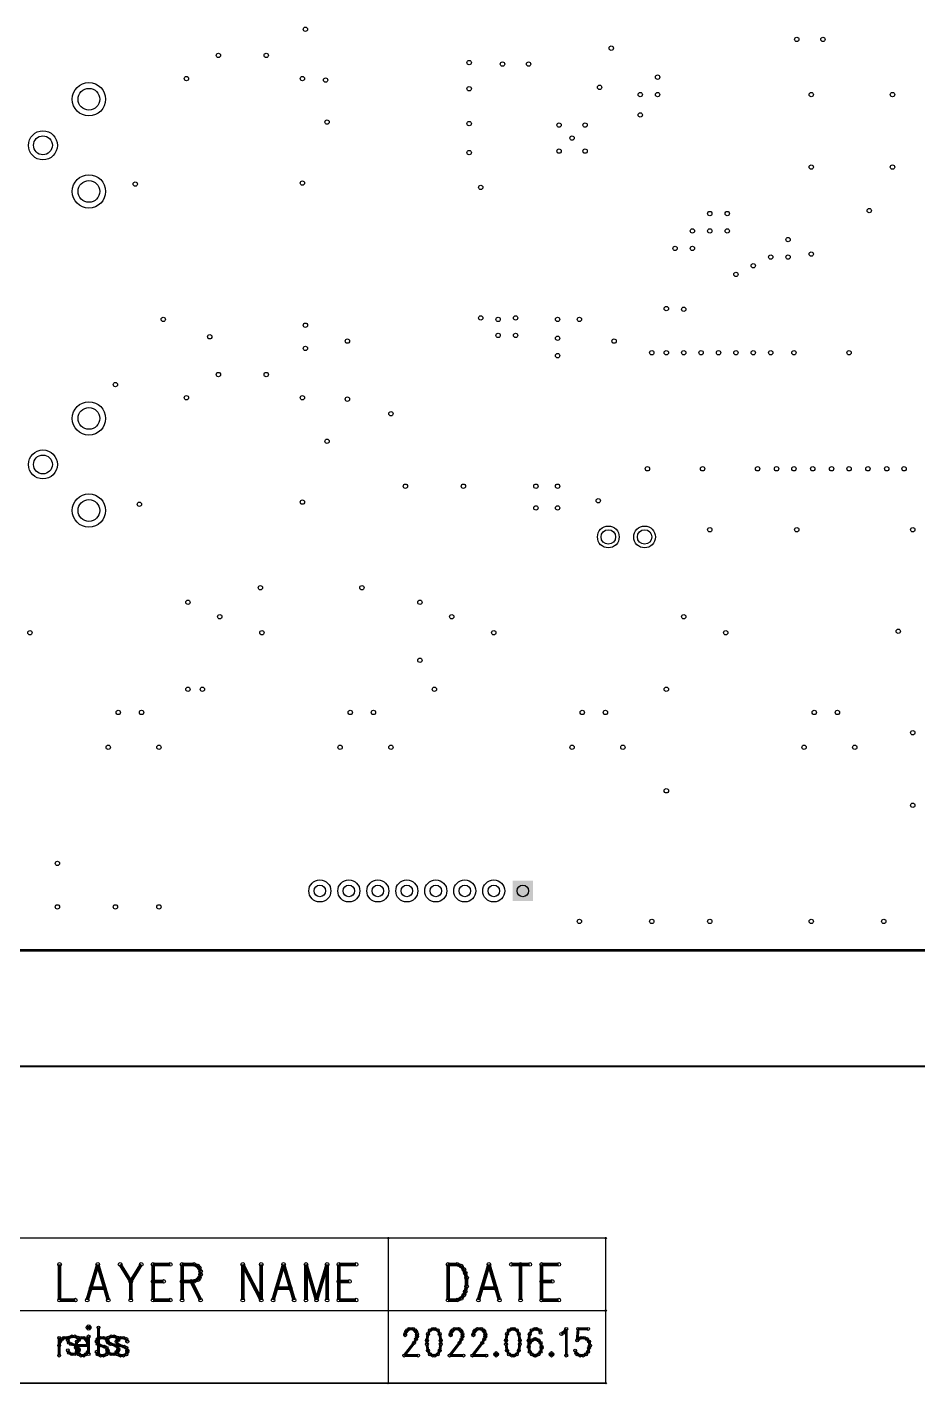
# Model space of a CAD drawing. Extents: x 100 to 314, y 70 to 258.
# Drawn here: x 159.9 to 221.3, y 70.1 to 163.6 of the extents above; entities that cross this region are included whole.
import ezdxf

# ---------------------------------------------------------------- set-up
doc = ezdxf.new("R2010")
doc.units = 0
doc.layers.get('0').update_dxf_attribs({"linetype": 'CONTINUOUS'})
doc.layers.add('10_ASYS_GBR', color=12, linetype='CONTINUOUS')
doc.layers.add('12_DRL_GB', color=13, linetype='CONTINUOUS')

# ---------------------------------------------------------------- blocks, each defined once
blk = doc.blocks.new('ROUND_5')
blk.add_circle((0, 0), 0.75)
blk = doc.blocks.new('ROUND_169')
blk.add_circle((0, 0), 0.762)
blk = doc.blocks.new('ROUND_30')
blk.add_circle((0, 0), 1)
blk = doc.blocks.new('SQUARE_39')
blk.add_solid([(0.7, 0.7), (0.7, -0.7), (-0.7, 0.7), (-0.7, -0.7)])
blk = doc.blocks.new('ROUND_43')
blk.add_circle((0, 0), 1.15)
blk = doc.blocks.new('ROUND_3')
blk.add_circle((0, 0), 0.127)
blk = doc.blocks.new('ROUND_12')
blk.add_circle((0, 0), 0.1)
blk = doc.blocks.new('ROUND_13')
blk.add_circle((0, 0), 0.05)
blk = doc.blocks.new('ROUND_170')
blk.add_circle((0, 0), 0.15)
blk = doc.blocks.new('ROUND_172')
blk.add_circle((0, 0), 0.4)
blk = doc.blocks.new('ROUND_173')
blk.add_circle((0, 0), 0.5)
blk = doc.blocks.new('ROUND_174')
blk.add_circle((0, 0), 0.65)
blk = doc.blocks.new('ROUND_175')
blk.add_circle((0, 0), 0.75)

msp = doc.modelspace()

# ---------------------------------------------------------------- linework, layer by layer
at = {"layer": '10_ASYS_GBR'}
for points, const_width in [([(99.97, 99.98), (313.97, 99.98)], 0.15), ([(100.97, 99.98), (312.97, 99.98)], 0.2), ([(313.97, 91.98), (99.97, 91.98)], 0.15), ([(99.788, 80.144), (199.788, 80.144)], 0.1), ([(184.788, 80.144), (184.788, 70.144)], 0.1), ([(199.788, 80.144), (199.788, 70.144)], 0.1), ([(162.115, 78.32931), (162.115, 75.871)], 0.254), ([(164.75136, 78.32931), (164.02409, 75.871)], 0.254), ([(164.75136, 78.32931), (165.47864, 75.871)], 0.254), ([(166.29682, 78.32931), (167.02409, 77.15869)], 0.254), ([(167.75136, 78.32931), (167.02409, 77.15869)], 0.254), ([(168.56955, 78.32931), (168.56955, 75.871)], 0.254), ([(168.56955, 78.32931), (169.75136, 78.32931)], 0.254), ([(170.56955, 78.32931), (170.56955, 75.871)], 0.254), ([(170.56955, 78.32931), (171.38773, 78.32931)], 0.254), ([(171.38773, 78.32931), (171.66045, 78.21225)], 0.254), ([(171.66045, 78.21225), (171.75136, 78.09519)], 0.254), ([(171.75136, 78.09519), (171.84227, 77.86106)], 0.254), ([(171.84227, 77.62694), (171.75136, 77.39281)], 0.254), ([(171.84227, 77.86106), (171.84227, 77.62694)], 0.254), ([(174.75136, 78.32931), (174.75136, 75.871)], 0.254), ([(174.75136, 78.32931), (176.02409, 75.871)], 0.254), ([(176.02409, 78.32931), (176.02409, 75.871)], 0.254), ([(177.56955, 78.32931), (176.84227, 75.871)], 0.254), ([(177.56955, 78.32931), (178.29682, 75.871)], 0.254), ([(179.115, 78.32931), (179.115, 75.871)], 0.254), ([(179.115, 78.32931), (179.84227, 75.871)], 0.254), ([(180.56955, 78.32931), (179.84227, 75.871)], 0.254), ([(180.56955, 78.32931), (180.56955, 75.871)], 0.254), ([(181.38773, 78.32931), (181.38773, 75.871)], 0.254), ([(181.38773, 78.32931), (182.56955, 78.32931)], 0.254), ([(188.915, 78.32931), (188.915, 75.871)], 0.254), ([(188.915, 78.32931), (189.55136, 78.32931)], 0.254), ([(189.55136, 78.32931), (189.82409, 78.21225)], 0.254), ([(189.82409, 78.21225), (190.00591, 77.97813)], 0.254), ([(190.00591, 77.97813), (190.09682, 77.744)], 0.254), ([(190.09682, 77.744), (190.18773, 77.39281)], 0.254), ([(191.73318, 78.32931), (191.00591, 75.871)], 0.254), ([(191.73318, 78.32931), (192.46045, 75.871)], 0.254), ([(193.27864, 78.32931), (194.55136, 78.32931)], 0.254), ([(193.915, 78.32931), (193.915, 75.871)], 0.254), ([(195.36955, 78.32931), (195.36955, 75.871)], 0.254), ([(195.36955, 78.32931), (196.55136, 78.32931)], 0.254), ([(164.29682, 76.69044), (165.20591, 76.69044)], 0.254), ([(167.02409, 77.15869), (167.02409, 75.871)], 0.254), ([(168.56955, 77.15869), (169.29682, 77.15869)], 0.254), ([(171.38773, 77.15869), (170.56955, 77.15869)], 0.254), ([(171.20591, 77.15869), (171.84227, 75.871)], 0.254), ([(171.66045, 77.27575), (171.38773, 77.15869)], 0.254), ([(171.75136, 77.39281), (171.66045, 77.27575)], 0.254), ([(177.115, 76.69044), (178.02409, 76.69044)], 0.254), ([(181.38773, 77.15869), (182.115, 77.15869)], 0.254), ([(190.18773, 76.8075), (190.09682, 76.45631)], 0.254), ([(190.18773, 77.39281), (190.18773, 76.8075)], 0.254), ([(191.27864, 76.69044), (192.18773, 76.69044)], 0.254), ([(195.36955, 77.15869), (196.09682, 77.15869)], 0.254), ([(162.115, 75.871), (163.20591, 75.871)], 0.254), ([(168.56955, 75.871), (169.75136, 75.871)], 0.254), ([(181.38773, 75.871), (182.56955, 75.871)], 0.254), ([(189.55136, 75.871), (188.915, 75.871)], 0.254), ([(189.82409, 75.98806), (189.55136, 75.871)], 0.254), ([(190.00591, 76.22219), (189.82409, 75.98806)], 0.254), ([(190.09682, 76.45631), (190.00591, 76.22219)], 0.254), ([(195.36955, 75.871), (196.55136, 75.871)], 0.254), ([(129.788, 75.144), (199.788, 75.144)], 0.1), ([(164.11982, 74.069), (164.05164, 73.9815)], 0.2), ([(164.05164, 73.9815), (164.11982, 73.894)], 0.2), ([(164.188, 73.9815), (164.11982, 74.069)], 0.2), ([(164.11982, 73.894), (164.188, 73.9815)], 0.2), ([(164.80164, 73.9815), (164.80164, 72.144)], 0.2), ([(186.02436, 73.7065), (186.09255, 73.794)], 0.2), ([(186.09255, 73.794), (186.22891, 73.8815)], 0.2), ([(186.22891, 73.8815), (186.50164, 73.8815)], 0.2), ([(186.50164, 73.8815), (186.638, 73.794)], 0.2), ([(186.638, 73.794), (186.70618, 73.7065)], 0.2), ([(187.66073, 73.794), (187.52436, 73.5315)], 0.2), ([(187.86527, 73.8815), (187.66073, 73.794)], 0.2), ([(188.00164, 73.8815), (187.86527, 73.8815)], 0.2), ([(188.20618, 73.794), (188.00164, 73.8815)], 0.2), ([(188.34255, 73.5315), (188.20618, 73.794)], 0.2), ([(189.16073, 73.7065), (189.22891, 73.794)], 0.2), ([(189.22891, 73.794), (189.36527, 73.8815)], 0.2), ([(189.36527, 73.8815), (189.638, 73.8815)], 0.2), ([(189.638, 73.8815), (189.77436, 73.794)], 0.2), ([(189.77436, 73.794), (189.84255, 73.7065)], 0.2), ([(190.72891, 73.7065), (190.79709, 73.794)], 0.2), ([(190.79709, 73.794), (190.93345, 73.8815)], 0.2), ([(190.93345, 73.8815), (191.20618, 73.8815)], 0.2), ([(191.20618, 73.8815), (191.34255, 73.794)], 0.2), ([(191.34255, 73.794), (191.41073, 73.7065)], 0.2), ([(193.11527, 73.794), (192.97891, 73.5315)], 0.2), ([(193.31982, 73.8815), (193.11527, 73.794)], 0.2), ([(193.45618, 73.8815), (193.31982, 73.8815)], 0.2), ([(193.66073, 73.794), (193.45618, 73.8815)], 0.2), ([(193.79709, 73.5315), (193.66073, 73.794)], 0.2), ([(194.68345, 73.794), (194.54709, 73.5315)], 0.2), ([(194.888, 73.8815), (194.68345, 73.794)], 0.2), ([(195.02436, 73.8815), (194.888, 73.8815)], 0.2), ([(195.22891, 73.794), (195.02436, 73.8815)], 0.2), ([(195.29709, 73.619), (195.22891, 73.794)], 0.2), ([(196.86527, 73.619), (197.06982, 73.8815)], 0.2), ([(197.06982, 73.8815), (197.06982, 72.044)], 0.2), ([(197.888, 73.8815), (197.81982, 73.094)], 0.2), ([(198.56982, 73.8815), (197.888, 73.8815)], 0.2), ([(162.088, 73.269), (162.088, 72.044)], 0.2), ([(162.088, 72.744), (162.15618, 73.0065)], 0.2), ([(162.15618, 73.0065), (162.29255, 73.1815)], 0.2), ([(162.29255, 73.1815), (162.42891, 73.269)], 0.2), ([(162.42891, 73.269), (162.63345, 73.269)], 0.2), ([(162.75618, 73.2815), (162.688, 73.1065)], 0.2), ([(162.688, 73.1065), (162.75618, 72.9315)], 0.2), ([(162.96073, 73.369), (162.75618, 73.2815)], 0.2), ([(162.75618, 72.9315), (162.89255, 72.844)], 0.2), ([(163.16527, 73.369), (162.96073, 73.369)], 0.2), ([(163.36982, 73.2815), (163.16527, 73.369)], 0.2), ([(163.31527, 73.0065), (163.24709, 72.744)], 0.2), ([(163.45164, 73.1815), (163.31527, 73.0065)], 0.2), ([(163.438, 73.1065), (163.36982, 73.2815)], 0.2), ([(163.588, 73.269), (163.45164, 73.1815)], 0.2), ([(163.79255, 73.269), (163.588, 73.269)], 0.2), ([(163.92891, 73.1815), (163.79255, 73.269)], 0.2), ([(163.99709, 73.094), (163.92891, 73.1815)], 0.2), ([(164.06527, 72.919), (163.99709, 73.094)], 0.2), ([(164.06527, 72.744), (164.06527, 72.919)], 0.2), ([(164.11982, 73.369), (164.11982, 72.144)], 0.2), ([(164.74709, 73.1815), (164.67891, 73.0065)], 0.2), ([(164.67891, 73.0065), (164.74709, 72.8315)], 0.2), ([(164.95164, 73.269), (164.74709, 73.1815)], 0.2), ([(165.15618, 73.269), (164.95164, 73.269)], 0.2), ([(165.36073, 73.1815), (165.15618, 73.269)], 0.2), ([(165.42891, 73.0065), (165.36073, 73.1815)], 0.2), ([(165.48345, 73.2815), (165.41527, 73.1065)], 0.2), ([(165.41527, 73.1065), (165.48345, 72.9315)], 0.2), ([(165.688, 73.369), (165.48345, 73.2815)], 0.2), ([(165.48345, 72.9315), (165.61982, 72.844)], 0.2), ([(165.89255, 73.369), (165.688, 73.369)], 0.2), ([(166.09709, 73.2815), (165.89255, 73.369)], 0.2), ([(166.11073, 73.1815), (166.04255, 73.0065)], 0.2), ([(166.04255, 73.0065), (166.11073, 72.8315)], 0.2), ([(166.16527, 73.1065), (166.09709, 73.2815)], 0.2), ([(166.31527, 73.269), (166.11073, 73.1815)], 0.2), ([(166.51982, 73.269), (166.31527, 73.269)], 0.2), ([(166.72436, 73.1815), (166.51982, 73.269)], 0.2), ([(166.79255, 73.0065), (166.72436, 73.1815)], 0.2), ([(186.56982, 72.919), (185.888, 72.044)], 0.2), ([(185.95618, 73.5315), (186.02436, 73.7065)], 0.2), ([(185.95618, 73.444), (185.95618, 73.5315)], 0.2), ([(186.70618, 73.1815), (186.56982, 72.919)], 0.2), ([(186.70618, 73.7065), (186.77436, 73.5315)], 0.2), ([(186.77436, 73.3565), (186.70618, 73.1815)], 0.2), ([(186.77436, 73.5315), (186.77436, 73.3565)], 0.2), ([(187.52436, 73.5315), (187.45618, 73.094)], 0.2), ([(187.45618, 73.094), (187.45618, 72.8315)], 0.2), ([(188.41073, 73.094), (188.34255, 73.5315)], 0.2), ([(188.41073, 72.8315), (188.41073, 73.094)], 0.2), ([(189.70618, 72.919), (189.02436, 72.044)], 0.2), ([(189.09255, 73.5315), (189.16073, 73.7065)], 0.2), ([(189.09255, 73.444), (189.09255, 73.5315)], 0.2), ([(189.84255, 73.1815), (189.70618, 72.919)], 0.2), ([(189.84255, 73.7065), (189.91073, 73.5315)], 0.2), ([(189.91073, 73.3565), (189.84255, 73.1815)], 0.2), ([(189.91073, 73.5315), (189.91073, 73.3565)], 0.2), ([(191.27436, 72.919), (190.59255, 72.044)], 0.2), ([(190.66073, 73.5315), (190.72891, 73.7065)], 0.2), ([(190.66073, 73.444), (190.66073, 73.5315)], 0.2), ([(191.41073, 73.1815), (191.27436, 72.919)], 0.2), ([(191.41073, 73.7065), (191.47891, 73.5315)], 0.2), ([(191.47891, 73.3565), (191.41073, 73.1815)], 0.2), ([(191.47891, 73.5315), (191.47891, 73.3565)], 0.2), ([(192.97891, 73.5315), (192.91073, 73.094)], 0.2), ([(192.91073, 73.094), (192.91073, 72.8315)], 0.2), ([(193.86527, 73.094), (193.79709, 73.5315)], 0.2), ([(193.86527, 72.8315), (193.86527, 73.094)], 0.2), ([(194.54709, 73.5315), (194.47891, 73.094)], 0.2), ([(194.47891, 73.094), (194.47891, 72.6565)], 0.2), ([(194.54709, 72.919), (194.47891, 72.6565)], 0.2), ([(194.68345, 73.094), (194.54709, 72.919)], 0.2), ([(194.888, 73.1815), (194.68345, 73.094)], 0.2), ([(194.95618, 73.1815), (194.888, 73.1815)], 0.2), ([(195.16073, 73.094), (194.95618, 73.1815)], 0.2), ([(195.29709, 72.919), (195.16073, 73.094)], 0.2), ([(195.36527, 72.6565), (195.29709, 72.919)], 0.2), ([(196.72891, 73.5315), (196.86527, 73.619)], 0.2), ([(197.81982, 73.094), (197.888, 73.1815)], 0.2), ([(197.888, 73.1815), (198.09255, 73.269)], 0.2), ([(198.09255, 73.269), (198.29709, 73.269)], 0.2), ([(198.29709, 73.269), (198.50164, 73.1815)], 0.2), ([(198.50164, 73.1815), (198.638, 73.0065)], 0.2), ([(198.638, 73.0065), (198.70618, 72.744)], 0.2), ([(162.75618, 72.2315), (162.688, 72.4065)], 0.2), ([(162.96073, 72.144), (162.75618, 72.2315)], 0.2), ([(162.89255, 72.844), (163.23345, 72.7565)], 0.2), ([(163.16527, 72.144), (162.96073, 72.144)], 0.2), ([(163.36982, 72.2315), (163.16527, 72.144)], 0.2), ([(163.23345, 72.7565), (163.36982, 72.669)], 0.2), ([(163.24709, 72.744), (164.06527, 72.744)], 0.2), ([(163.24709, 72.744), (163.24709, 72.569)], 0.2), ([(163.24709, 72.569), (163.31527, 72.3065)], 0.2), ([(163.31527, 72.3065), (163.45164, 72.1315)], 0.2), ([(163.36982, 72.669), (163.438, 72.494)], 0.2), ([(163.438, 72.4065), (163.36982, 72.2315)], 0.2), ([(163.438, 72.494), (163.438, 72.4065)], 0.2), ([(163.45164, 72.1315), (163.588, 72.044)], 0.2), ([(163.588, 72.044), (163.79255, 72.044)], 0.2), ([(163.79255, 72.044), (163.92891, 72.1315)], 0.2), ([(163.92891, 72.1315), (164.06527, 72.3065)], 0.2), ([(164.74709, 72.1315), (164.67891, 72.3065)], 0.2), ([(164.74709, 72.8315), (164.88345, 72.744)], 0.2), ([(164.95164, 72.044), (164.74709, 72.1315)], 0.2), ([(164.88345, 72.744), (165.22436, 72.6565)], 0.2), ([(165.15618, 72.044), (164.95164, 72.044)], 0.2), ([(165.36073, 72.1315), (165.15618, 72.044)], 0.2), ([(165.22436, 72.6565), (165.36073, 72.569)], 0.2), ([(165.36073, 72.569), (165.42891, 72.394)], 0.2), ([(165.42891, 72.3065), (165.36073, 72.1315)], 0.2), ([(165.48345, 72.2315), (165.41527, 72.4065)], 0.2), ([(165.42891, 72.394), (165.42891, 72.3065)], 0.2), ([(165.688, 72.144), (165.48345, 72.2315)], 0.2), ([(165.61982, 72.844), (165.96073, 72.7565)], 0.2), ([(165.89255, 72.144), (165.688, 72.144)], 0.2), ([(166.09709, 72.2315), (165.89255, 72.144)], 0.2), ([(165.96073, 72.7565), (166.09709, 72.669)], 0.2), ([(166.11073, 72.1315), (166.04255, 72.3065)], 0.2), ([(166.09709, 72.669), (166.16527, 72.494)], 0.2), ([(166.16527, 72.4065), (166.09709, 72.2315)], 0.2), ([(166.11073, 72.8315), (166.24709, 72.744)], 0.2), ([(166.31527, 72.044), (166.11073, 72.1315)], 0.2), ([(166.16527, 72.494), (166.16527, 72.4065)], 0.2), ([(166.24709, 72.744), (166.588, 72.6565)], 0.2), ([(166.51982, 72.044), (166.31527, 72.044)], 0.2), ([(166.72436, 72.1315), (166.51982, 72.044)], 0.2), ([(166.588, 72.6565), (166.72436, 72.569)], 0.2), ([(166.72436, 72.569), (166.79255, 72.394)], 0.2), ([(166.79255, 72.3065), (166.72436, 72.1315)], 0.2), ([(166.79255, 72.394), (166.79255, 72.3065)], 0.2), ([(185.888, 72.044), (186.84255, 72.044)], 0.2), ([(187.45618, 72.8315), (187.52436, 72.394)], 0.2), ([(187.52436, 72.394), (187.66073, 72.1315)], 0.2), ([(187.66073, 72.1315), (187.86527, 72.044)], 0.2), ([(187.86527, 72.044), (188.00164, 72.044)], 0.2), ([(188.00164, 72.044), (188.20618, 72.1315)], 0.2), ([(188.20618, 72.1315), (188.34255, 72.394)], 0.2), ([(188.34255, 72.394), (188.41073, 72.8315)], 0.2), ([(189.02436, 72.044), (189.97891, 72.044)], 0.2), ([(190.59255, 72.044), (191.54709, 72.044)], 0.2), ([(192.22891, 72.219), (192.16073, 72.1315)], 0.2), ([(192.16073, 72.1315), (192.22891, 72.044)], 0.2), ([(192.29709, 72.1315), (192.22891, 72.219)], 0.2), ([(192.22891, 72.044), (192.29709, 72.1315)], 0.2), ([(192.91073, 72.8315), (192.97891, 72.394)], 0.2), ([(192.97891, 72.394), (193.11527, 72.1315)], 0.2), ([(193.11527, 72.1315), (193.31982, 72.044)], 0.2), ([(193.31982, 72.044), (193.45618, 72.044)], 0.2), ([(193.45618, 72.044), (193.66073, 72.1315)], 0.2), ([(193.66073, 72.1315), (193.79709, 72.394)], 0.2), ([(193.79709, 72.394), (193.86527, 72.8315)], 0.2), ([(194.47891, 72.6565), (194.54709, 72.3065)], 0.2), ([(194.54709, 72.3065), (194.68345, 72.1315)], 0.2), ([(194.68345, 72.1315), (194.888, 72.044)], 0.2), ([(194.888, 72.044), (194.95618, 72.044)], 0.2), ([(194.95618, 72.044), (195.16073, 72.1315)], 0.2), ([(195.16073, 72.1315), (195.29709, 72.3065)], 0.2), ([(195.29709, 72.3065), (195.36527, 72.569)], 0.2), ([(195.36527, 72.569), (195.36527, 72.6565)], 0.2), ([(196.04709, 72.219), (195.97891, 72.1315)], 0.2), ([(195.97891, 72.1315), (196.04709, 72.044)], 0.2), ([(196.11527, 72.1315), (196.04709, 72.219)], 0.2), ([(196.04709, 72.044), (196.11527, 72.1315)], 0.2), ([(197.75164, 72.219), (197.68345, 72.394)], 0.2), ([(197.81982, 72.1315), (197.75164, 72.219)], 0.2), ([(198.02436, 72.044), (197.81982, 72.1315)], 0.2), ([(198.22891, 72.044), (198.02436, 72.044)], 0.2), ([(198.43345, 72.1315), (198.22891, 72.044)], 0.2), ([(198.56982, 72.3065), (198.43345, 72.1315)], 0.2), ([(198.638, 72.569), (198.56982, 72.3065)], 0.2), ([(198.70618, 72.744), (198.638, 72.569)], 0.2), ([(199.788, 70.144), (99.788, 70.144)], 0.1)]:
    msp.add_lwpolyline(points, dxfattribs=dict(at, const_width=const_width))

# ---------------------------------------------------------------- block references
for name, p in [('ROUND_43', (164.145, 158.655)), ('ROUND_30', (160.97, 155.48)), ('ROUND_43', (164.145, 152.305)), ('ROUND_43', (164.145, 136.655)), ('ROUND_30', (160.97, 133.48)), ('ROUND_43', (164.145, 130.305)), ('ROUND_5', (199.97, 128.48)), ('ROUND_5', (202.47, 128.48)), ('ROUND_169', (180.07, 104.08)), ('ROUND_169', (182.07, 104.08)), ('ROUND_169', (184.07, 104.08)), ('ROUND_169', (186.07, 104.08)), ('ROUND_169', (188.07, 104.08)), ('ROUND_169', (190.07, 104.08)), ('ROUND_169', (192.07, 104.08)), ('SQUARE_39', (194.07, 104.08)), ('ROUND_13', (184.788, 80.144)), ('ROUND_13', (199.788, 80.144)), ('ROUND_3', (162.115, 78.32931)), ('ROUND_3', (164.75136, 78.32931)), ('ROUND_3', (164.75136, 78.32931)), ('ROUND_3', (166.29682, 78.32931)), ('ROUND_3', (167.75136, 78.32931)), ('ROUND_3', (168.56955, 78.32931)), ('ROUND_3', (168.56955, 78.32931)), ('ROUND_3', (169.75136, 78.32931)), ('ROUND_3', (170.56955, 78.32931)), ('ROUND_3', (170.56955, 78.32931)), ('ROUND_3', (171.38773, 78.32931)), ('ROUND_3', (171.66045, 78.21225)), ('ROUND_3', (171.66045, 78.21225)), ('ROUND_3', (171.75136, 78.09519)), ('ROUND_3', (171.84227, 77.86106)), ('ROUND_3', (171.84227, 77.62694)), ('ROUND_3', (174.75136, 78.32931)), ('ROUND_3', (174.75136, 78.32931)), ('ROUND_3', (176.02409, 78.32931)), ('ROUND_3', (177.56955, 78.32931)), ('ROUND_3', (177.56955, 78.32931)), ('ROUND_3', (179.115, 78.32931)), ('ROUND_3', (179.115, 78.32931)), ('ROUND_3', (180.56955, 78.32931)), ('ROUND_3', (180.56955, 78.32931)), ('ROUND_3', (181.38773, 78.32931)), ('ROUND_3', (181.38773, 78.32931)), ('ROUND_3', (182.56955, 78.32931)), ('ROUND_3', (188.915, 78.32931)), ('ROUND_3', (188.915, 78.32931)), ('ROUND_3', (189.55136, 78.32931)), ('ROUND_3', (189.82409, 78.21225)), ('ROUND_3', (190.00591, 77.97813)), ('ROUND_3', (190.00591, 77.97813)), ('ROUND_3', (190.09682, 77.744)), ('ROUND_3', (191.73318, 78.32931)), ('ROUND_3', (191.73318, 78.32931)), ('ROUND_3', (193.27864, 78.32931)), ('ROUND_3', (193.915, 78.32931)), ('ROUND_3', (194.55136, 78.32931)), ('ROUND_3', (195.36955, 78.32931)), ('ROUND_3', (195.36955, 78.32931)), ('ROUND_3', (196.55136, 78.32931)), ('ROUND_3', (164.29682, 76.69044)), ('ROUND_3', (165.20591, 76.69044)), ('ROUND_3', (167.02409, 77.15869)), ('ROUND_3', (167.02409, 77.15869)), ('ROUND_3', (168.56955, 77.15869)), ('ROUND_3', (169.29682, 77.15869)), ('ROUND_3', (170.56955, 77.15869)), ('ROUND_3', (171.20591, 77.15869)), ('ROUND_3', (171.38773, 77.15869)), ('ROUND_3', (171.66045, 77.27575)), ('ROUND_3', (171.66045, 77.27575)), ('ROUND_3', (171.75136, 77.39281)), ('ROUND_3', (177.115, 76.69044)), ('ROUND_3', (178.02409, 76.69044)), ('ROUND_3', (181.38773, 77.15869)), ('ROUND_3', (182.115, 77.15869)), ('ROUND_3', (190.18773, 77.39281)), ('ROUND_3', (190.18773, 76.8075)), ('ROUND_3', (191.27864, 76.69044)), ('ROUND_3', (192.18773, 76.69044)), ('ROUND_3', (195.36955, 77.15869)), ('ROUND_3', (196.09682, 77.15869)), ('ROUND_3', (162.115, 75.871)), ('ROUND_3', (163.20591, 75.871)), ('ROUND_3', (164.02409, 75.871)), ('ROUND_3', (165.47864, 75.871)), ('ROUND_3', (167.02409, 75.871)), ('ROUND_3', (168.56955, 75.871)), ('ROUND_3', (168.56955, 75.871)), ('ROUND_3', (169.75136, 75.871)), ('ROUND_3', (170.56955, 75.871)), ('ROUND_3', (171.84227, 75.871)), ('ROUND_3', (174.75136, 75.871)), ('ROUND_3', (176.02409, 75.871)), ('ROUND_3', (176.02409, 75.871)), ('ROUND_3', (176.84227, 75.871)), ('ROUND_3', (178.29682, 75.871)), ('ROUND_3', (179.115, 75.871)), ('ROUND_3', (179.84227, 75.871)), ('ROUND_3', (179.84227, 75.871)), ('ROUND_3', (180.56955, 75.871)), ('ROUND_3', (181.38773, 75.871)), ('ROUND_3', (181.38773, 75.871)), ('ROUND_3', (182.56955, 75.871)), ('ROUND_3', (188.915, 75.871)), ('ROUND_3', (188.915, 75.871)), ('ROUND_3', (189.55136, 75.871)), ('ROUND_3', (189.82409, 75.98806)), ('ROUND_3', (190.00591, 76.22219)), ('ROUND_3', (190.09682, 76.45631)), ('ROUND_3', (191.00591, 75.871)), ('ROUND_3', (192.46045, 75.871)), ('ROUND_3', (193.915, 75.871)), ('ROUND_3', (195.36955, 75.871)), ('ROUND_3', (195.36955, 75.871)), ('ROUND_3', (196.55136, 75.871)), ('ROUND_13', (199.788, 75.144)), ('ROUND_12', (164.05164, 73.9815)), ('ROUND_12', (164.05164, 73.9815)), ('ROUND_12', (164.11982, 74.069)), ('ROUND_12', (164.11982, 73.894)), ('ROUND_12', (164.188, 73.9815)), ('ROUND_12', (164.80164, 73.9815)), ('ROUND_12', (186.09255, 73.794)), ('ROUND_12', (186.09255, 73.794)), ('ROUND_12', (186.22891, 73.8815)), ('ROUND_12', (186.50164, 73.8815)), ('ROUND_12', (186.638, 73.794)), ('ROUND_12', (187.66073, 73.794)), ('ROUND_12', (187.86527, 73.8815)), ('ROUND_12', (187.86527, 73.8815)), ('ROUND_12', (188.00164, 73.8815)), ('ROUND_12', (188.20618, 73.794)), ('ROUND_12', (189.22891, 73.794)), ('ROUND_12', (189.36527, 73.8815)), ('ROUND_12', (189.638, 73.8815)), ('ROUND_12', (189.77436, 73.794)), ('ROUND_12', (190.79709, 73.794)), ('ROUND_12', (190.93345, 73.8815)), ('ROUND_12', (190.93345, 73.8815)), ('ROUND_12', (191.20618, 73.8815)), ('ROUND_12', (191.34255, 73.794)), ('ROUND_12', (191.34255, 73.794)), ('ROUND_12', (193.11527, 73.794)), ('ROUND_12', (193.31982, 73.8815)), ('ROUND_12', (193.31982, 73.8815)), ('ROUND_12', (193.45618, 73.8815)), ('ROUND_12', (193.66073, 73.794)), ('ROUND_12', (194.68345, 73.794)), ('ROUND_12', (194.68345, 73.794)), ('ROUND_12', (194.888, 73.8815)), ('ROUND_12', (195.02436, 73.8815)), ('ROUND_12', (195.22891, 73.794)), ('ROUND_12', (197.06982, 73.8815)), ('ROUND_12', (197.888, 73.8815)), ('ROUND_12', (198.56982, 73.8815)), ('ROUND_12', (162.088, 73.269)), ('ROUND_12', (162.15618, 73.0065)), ('ROUND_12', (162.29255, 73.1815)), ('ROUND_12', (162.29255, 73.1815)), ('ROUND_12', (162.42891, 73.269)), ('ROUND_12', (162.63345, 73.269)), ('ROUND_12', (162.688, 73.1065)), ('ROUND_12', (162.75618, 73.2815)), ('ROUND_12', (162.75618, 72.9315)), ('ROUND_12', (162.96073, 73.369)), ('ROUND_12', (163.16527, 73.369)), ('ROUND_12', (163.31527, 73.0065)), ('ROUND_12', (163.36982, 73.2815)), ('ROUND_12', (163.438, 73.1065)), ('ROUND_12', (163.45164, 73.1815)), ('ROUND_12', (163.588, 73.269)), ('ROUND_12', (163.79255, 73.269)), ('ROUND_12', (163.79255, 73.269)), ('ROUND_12', (163.92891, 73.1815)), ('ROUND_12', (163.99709, 73.094)), ('ROUND_12', (164.06527, 72.919)), ('ROUND_12', (164.11982, 73.369)), ('ROUND_12', (164.67891, 73.0065)), ('ROUND_12', (164.74709, 73.1815)), ('ROUND_12', (164.95164, 73.269)), ('ROUND_12', (165.15618, 73.269)), ('ROUND_12', (165.36073, 73.1815)), ('ROUND_12', (165.41527, 73.1065)), ('ROUND_12', (165.42891, 73.0065)), ('ROUND_12', (165.48345, 73.2815)), ('ROUND_12', (165.48345, 73.2815)), ('ROUND_12', (165.48345, 72.9315)), ('ROUND_12', (165.48345, 72.9315)), ('ROUND_12', (165.688, 73.369)), ('ROUND_12', (165.89255, 73.369)), ('ROUND_12', (165.89255, 73.369)), ('ROUND_12', (166.04255, 73.0065)), ('ROUND_12', (166.04255, 73.0065)), ('ROUND_12', (166.09709, 73.2815)), ('ROUND_12', (166.11073, 73.1815)), ('ROUND_12', (166.16527, 73.1065)), ('ROUND_12', (166.31527, 73.269)), ('ROUND_12', (166.51982, 73.269)), ('ROUND_12', (166.72436, 73.1815)), ('ROUND_12', (166.79255, 73.0065)), ('ROUND_12', (185.95618, 73.5315)), ('ROUND_12', (185.95618, 73.444)), ('ROUND_12', (186.02436, 73.7065)), ('ROUND_12', (186.56982, 72.919)), ('ROUND_12', (186.70618, 73.7065)), ('ROUND_12', (186.70618, 73.1815)), ('ROUND_12', (186.77436, 73.5315)), ('ROUND_12', (186.77436, 73.3565)), ('ROUND_12', (187.45618, 73.094)), ('ROUND_12', (187.52436, 73.5315)), ('ROUND_12', (188.34255, 73.5315)), ('ROUND_12', (188.34255, 73.5315)), ('ROUND_12', (188.41073, 73.094)), ('ROUND_12', (189.09255, 73.5315)), ('ROUND_12', (189.09255, 73.5315)), ('ROUND_12', (189.09255, 73.444)), ('ROUND_12', (189.16073, 73.7065)), ('ROUND_12', (189.70618, 72.919)), ('ROUND_12', (189.84255, 73.7065)), ('ROUND_12', (189.84255, 73.7065)), ('ROUND_12', (189.84255, 73.1815)), ('ROUND_12', (189.84255, 73.1815)), ('ROUND_12', (189.91073, 73.5315)), ('ROUND_12', (189.91073, 73.3565)), ('ROUND_12', (190.66073, 73.5315)), ('ROUND_12', (190.66073, 73.444)), ('ROUND_12', (190.72891, 73.7065)), ('ROUND_12', (191.27436, 72.919)), ('ROUND_12', (191.41073, 73.7065)), ('ROUND_12', (191.41073, 73.1815)), ('ROUND_12', (191.47891, 73.5315)), ('ROUND_12', (191.47891, 73.3565)), ('ROUND_12', (192.91073, 73.094)), ('ROUND_12', (192.97891, 73.5315)), ('ROUND_12', (193.79709, 73.5315)), ('ROUND_12', (193.86527, 73.094)), ('ROUND_12', (194.47891, 73.094)), ('ROUND_12', (194.54709, 73.5315)), ('ROUND_12', (194.54709, 72.919)), ('ROUND_12', (194.68345, 73.094)), ('ROUND_12', (194.68345, 73.094)), ('ROUND_12', (194.888, 73.1815)), ('ROUND_12', (194.95618, 73.1815)), ('ROUND_12', (195.16073, 73.094)), ('ROUND_12', (195.29709, 73.619)), ('ROUND_12', (195.29709, 72.919)), ('ROUND_12', (196.72891, 73.5315)), ('ROUND_12', (196.86527, 73.619)), ('ROUND_12', (197.81982, 73.094)), ('ROUND_12', (197.888, 73.1815)), ('ROUND_12', (198.09255, 73.269)), ('ROUND_12', (198.09255, 73.269)), ('ROUND_12', (198.29709, 73.269)), ('ROUND_12', (198.50164, 73.1815)), ('ROUND_12', (198.638, 73.0065)), ('ROUND_12', (162.088, 72.744)), ('ROUND_12', (162.088, 72.044)), ('ROUND_12', (162.688, 72.4065)), ('ROUND_12', (162.75618, 72.2315)), ('ROUND_12', (162.89255, 72.844)), ('ROUND_12', (162.89255, 72.844)), ('ROUND_12', (162.96073, 72.144)), ('ROUND_12', (163.16527, 72.144)), ('ROUND_12', (163.23345, 72.7565)), ('ROUND_12', (163.23345, 72.7565)), ('ROUND_12', (163.24709, 72.744)), ('ROUND_12', (163.24709, 72.744)), ('ROUND_12', (163.24709, 72.569)), ('ROUND_12', (163.31527, 72.3065)), ('ROUND_12', (163.36982, 72.669)), ('ROUND_12', (163.36982, 72.2315)), ('ROUND_12', (163.438, 72.494)), ('ROUND_12', (163.438, 72.4065)), ('ROUND_12', (163.45164, 72.1315)), ('ROUND_12', (163.588, 72.044)), ('ROUND_12', (163.79255, 72.044)), ('ROUND_12', (163.79255, 72.044)), ('ROUND_12', (163.92891, 72.1315)), ('ROUND_12', (164.06527, 72.744)), ('ROUND_12', (164.06527, 72.3065)), ('ROUND_12', (164.11982, 72.144)), ('ROUND_12', (164.67891, 72.3065)), ('ROUND_12', (164.74709, 72.8315)), ('ROUND_12', (164.74709, 72.1315)), ('ROUND_12', (164.80164, 72.144)), ('ROUND_12', (164.88345, 72.744)), ('ROUND_12', (164.88345, 72.744)), ('ROUND_12', (164.95164, 72.044)), ('ROUND_12', (165.15618, 72.044)), ('ROUND_12', (165.22436, 72.6565)), ('ROUND_12', (165.36073, 72.569)), ('ROUND_12', (165.36073, 72.1315)), ('ROUND_12', (165.41527, 72.4065)), ('ROUND_12', (165.42891, 72.394)), ('ROUND_12', (165.42891, 72.3065)), ('ROUND_12', (165.48345, 72.2315)), ('ROUND_12', (165.48345, 72.2315)), ('ROUND_12', (165.61982, 72.844)), ('ROUND_12', (165.688, 72.144)), ('ROUND_12', (165.89255, 72.144)), ('ROUND_12', (165.89255, 72.144)), ('ROUND_12', (165.96073, 72.7565)), ('ROUND_12', (166.04255, 72.3065)), ('ROUND_12', (166.09709, 72.669)), ('ROUND_12', (166.09709, 72.2315)), ('ROUND_12', (166.11073, 72.8315)), ('ROUND_12', (166.11073, 72.1315)), ('ROUND_12', (166.16527, 72.494)), ('ROUND_12', (166.16527, 72.4065)), ('ROUND_12', (166.24709, 72.744)), ('ROUND_12', (166.31527, 72.044)), ('ROUND_12', (166.51982, 72.044)), ('ROUND_12', (166.588, 72.6565)), ('ROUND_12', (166.72436, 72.569)), ('ROUND_12', (166.72436, 72.1315)), ('ROUND_12', (166.79255, 72.394)), ('ROUND_12', (166.79255, 72.394)), ('ROUND_12', (166.79255, 72.3065)), ('ROUND_12', (166.79255, 72.3065)), ('ROUND_12', (185.888, 72.044)), ('ROUND_12', (186.84255, 72.044)), ('ROUND_12', (187.45618, 72.8315)), ('ROUND_12', (187.52436, 72.394)), ('ROUND_12', (187.66073, 72.1315)), ('ROUND_12', (187.86527, 72.044)), ('ROUND_12', (188.00164, 72.044)), ('ROUND_12', (188.20618, 72.1315)), ('ROUND_12', (188.34255, 72.394)), ('ROUND_12', (188.34255, 72.394)), ('ROUND_12', (188.41073, 72.8315)), ('ROUND_12', (189.02436, 72.044)), ('ROUND_12', (189.97891, 72.044)), ('ROUND_12', (190.59255, 72.044)), ('ROUND_12', (190.59255, 72.044)), ('ROUND_12', (191.54709, 72.044)), ('ROUND_12', (192.16073, 72.1315)), ('ROUND_12', (192.22891, 72.219)), ('ROUND_12', (192.22891, 72.219)), ('ROUND_12', (192.22891, 72.044)), ('ROUND_12', (192.29709, 72.1315)), ('ROUND_12', (192.91073, 72.8315)), ('ROUND_12', (192.97891, 72.394)), ('ROUND_12', (193.11527, 72.1315)), ('ROUND_12', (193.31982, 72.044)), ('ROUND_12', (193.45618, 72.044)), ('ROUND_12', (193.66073, 72.1315)), ('ROUND_12', (193.79709, 72.394)), ('ROUND_12', (193.86527, 72.8315)), ('ROUND_12', (194.47891, 72.6565)), ('ROUND_12', (194.47891, 72.6565)), ('ROUND_12', (194.54709, 72.3065)), ('ROUND_12', (194.68345, 72.1315)), ('ROUND_12', (194.68345, 72.1315)), ('ROUND_12', (194.888, 72.044)), ('ROUND_12', (194.95618, 72.044)), ('ROUND_12', (195.16073, 72.1315)), ('ROUND_12', (195.29709, 72.3065)), ('ROUND_12', (195.36527, 72.6565)), ('ROUND_12', (195.36527, 72.569)), ('ROUND_12', (195.97891, 72.1315)), ('ROUND_12', (196.04709, 72.219)), ('ROUND_12', (196.04709, 72.219)), ('ROUND_12', (196.04709, 72.044)), ('ROUND_12', (196.11527, 72.1315)), ('ROUND_12', (197.06982, 72.044)), ('ROUND_12', (197.68345, 72.394)), ('ROUND_12', (197.75164, 72.219)), ('ROUND_12', (197.81982, 72.1315)), ('ROUND_12', (198.02436, 72.044)), ('ROUND_12', (198.22891, 72.044)), ('ROUND_12', (198.43345, 72.1315)), ('ROUND_12', (198.43345, 72.1315)), ('ROUND_12', (198.56982, 72.3065)), ('ROUND_12', (198.638, 72.569)), ('ROUND_12', (198.70618, 72.744)), ('ROUND_13', (184.788, 70.144)), ('ROUND_13', (199.788, 70.144))]:
    msp.add_blockref(name, p, dxfattribs=at)
at = {"layer": '12_DRL_GB'}
for name, p in [('ROUND_170', (179.07, 163.47948)), ('ROUND_170', (212.96884, 162.78098)), ('ROUND_170', (214.7697, 162.78098)), ('ROUND_170', (173.07052, 161.68116)), ('ROUND_170', (176.36998, 161.68116)), ('ROUND_170', (200.16978, 162.179)), ('ROUND_170', (190.37046, 161.18078)), ('ROUND_170', (192.66916, 161.07918)), ('ROUND_170', (194.47002, 161.07918)), ('ROUND_170', (170.87088, 160.08096)), ('ROUND_170', (178.86934, 160.08096)), ('ROUND_170', (180.46954, 159.97936)), ('ROUND_170', (203.37018, 160.18002)), ('ROUND_175', (164.14496, 158.65602)), ('ROUND_170', (190.37046, 159.37992)), ('ROUND_170', (199.36968, 159.47898)), ('ROUND_170', (202.16876, 158.98114)), ('ROUND_170', (203.37018, 158.98114)), ('ROUND_170', (213.9696, 158.98114)), ('ROUND_170', (219.5703, 158.98114)), ('ROUND_170', (180.57114, 157.08122)), ('ROUND_170', (202.16876, 157.57906)), ('ROUND_170', (190.37046, 156.97962)), ('ROUND_170', (196.5706, 156.88056)), ('ROUND_170', (198.36892, 156.88056)), ('ROUND_174', (160.96996, 155.48102)), ('ROUND_170', (197.46976, 155.97886)), ('ROUND_170', (190.37046, 154.98064)), ('ROUND_170', (196.5706, 155.0797)), ('ROUND_170', (198.36892, 155.0797)), ('ROUND_170', (213.9696, 153.97988)), ('ROUND_170', (219.5703, 153.97988)), ('ROUND_175', (164.14496, 152.30602)), ('ROUND_170', (167.34028, 152.80894)), ('ROUND_170', (178.86934, 152.88006)), ('ROUND_170', (191.17056, 152.58034)), ('ROUND_170', (206.96936, 150.77948)), ('ROUND_170', (208.17078, 150.77948)), ('ROUND_170', (217.9701, 150.98014)), ('ROUND_170', (205.77048, 149.5806)), ('ROUND_170', (206.96936, 149.5806)), ('ROUND_170', (208.17078, 149.5806)), ('ROUND_170', (212.3694, 148.98116)), ('ROUND_170', (204.56906, 148.37918)), ('ROUND_170', (205.77048, 148.37918)), ('ROUND_170', (211.17052, 147.77974)), ('ROUND_170', (212.3694, 147.77974)), ('ROUND_170', (213.9696, 147.9804)), ('ROUND_170', (209.9691, 147.1803)), ('ROUND_170', (208.77022, 146.58086)), ('ROUND_170', (203.96962, 144.22882)), ('ROUND_170', (205.17104, 144.18056)), ('ROUND_170', (169.27068, 143.47952)), ('ROUND_170', (179.07, 143.08074)), ('ROUND_170', (191.17056, 143.58112)), ('ROUND_170', (192.36944, 143.47952)), ('ROUND_170', (193.57086, 143.58112)), ('ROUND_170', (196.469, 143.47952)), ('ROUND_170', (197.97014, 143.47952)), ('ROUND_170', (172.47108, 142.28064)), ('ROUND_170', (192.36944, 142.3797)), ('ROUND_170', (193.57086, 142.3797)), ('ROUND_170', (196.469, 142.17904)), ('ROUND_170', (179.07, 141.48054)), ('ROUND_170', (181.97068, 141.98092)), ('ROUND_170', (200.37044, 141.98092)), ('ROUND_170', (202.96886, 141.18082)), ('ROUND_170', (203.96962, 141.18082)), ('ROUND_170', (205.17104, 141.18082)), ('ROUND_170', (206.36992, 141.18082)), ('ROUND_170', (207.5688, 141.18082)), ('ROUND_170', (208.77022, 141.18082)), ('ROUND_170', (209.9691, 141.18082)), ('ROUND_170', (211.17052, 141.18082)), ('ROUND_170', (212.77072, 141.18082)), ('ROUND_170', (216.57056, 141.18082)), ('ROUND_170', (196.469, 140.98016)), ('ROUND_170', (173.07052, 139.67968)), ('ROUND_170', (176.36998, 139.67968)), ('ROUND_170', (165.97122, 138.98118)), ('ROUND_170', (170.87088, 138.07948)), ('ROUND_170', (178.86934, 138.07948)), ('ROUND_170', (181.97068, 137.98042)), ('ROUND_175', (164.14496, 136.65454)), ('ROUND_170', (184.97042, 136.97966)), ('ROUND_170', (180.57114, 135.07974)), ('ROUND_174', (160.96996, 133.47954)), ('ROUND_170', (202.66914, 133.17982)), ('ROUND_170', (206.46898, 133.17982)), ('ROUND_170', (210.26882, 133.17982)), ('ROUND_170', (211.5693, 133.17982)), ('ROUND_170', (212.77072, 133.17982)), ('ROUND_170', (214.0712, 133.17982)), ('ROUND_170', (215.36914, 133.17982)), ('ROUND_170', (216.57056, 133.17982)), ('ROUND_170', (217.87104, 133.17982)), ('ROUND_170', (219.16898, 133.17982)), ('ROUND_170', (220.3704, 133.17982)), ('ROUND_170', (185.97118, 131.98094)), ('ROUND_170', (189.96914, 131.98094)), ('ROUND_170', (194.9704, 131.98094)), ('ROUND_170', (196.469, 131.98094)), ('ROUND_175', (164.14496, 130.30454)), ('ROUND_170', (178.86934, 130.88112)), ('ROUND_170', (199.27062, 130.98018)), ('ROUND_170', (167.61968, 130.73126)), ('ROUND_170', (194.9704, 130.4798)), ('ROUND_170', (196.469, 130.4798)), ('ROUND_170', (206.96936, 128.9812)), ('ROUND_170', (212.96884, 128.9812)), ('ROUND_170', (220.96984, 128.9812)), ('ROUND_173', (199.96912, 128.48082)), ('ROUND_173', (202.47102, 128.48082)), ('ROUND_170', (175.9712, 124.9807)), ('ROUND_170', (182.9689, 124.9807)), ('ROUND_170', (170.96994, 123.97994)), ('ROUND_170', (186.9694, 123.97994)), ('ROUND_170', (173.16958, 122.97918)), ('ROUND_170', (189.16904, 122.97918)), ('ROUND_170', (205.17104, 122.97918)), ('ROUND_170', (160.0708, 121.87936)), ('ROUND_170', (176.07026, 121.87936)), ('ROUND_170', (192.06972, 121.87936)), ('ROUND_170', (208.06918, 121.87936)), ('ROUND_170', (219.96908, 121.98096)), ('ROUND_170', (186.9694, 119.97944)), ('ROUND_170', (170.96994, 117.98046)), ('ROUND_170', (171.9707, 117.98046)), ('ROUND_170', (187.97016, 117.98046)), ('ROUND_170', (203.96962, 117.98046)), ('ROUND_170', (166.16934, 116.38026)), ('ROUND_170', (167.76954, 116.38026)), ('ROUND_170', (182.1688, 116.38026)), ('ROUND_170', (183.769, 116.38026)), ('ROUND_170', (198.1708, 116.38026)), ('ROUND_170', (199.771, 116.38026)), ('ROUND_170', (214.17026, 116.38026)), ('ROUND_170', (215.77046, 116.38026)), ('ROUND_170', (220.96984, 114.98072)), ('ROUND_170', (165.47084, 113.97996)), ('ROUND_170', (168.97096, 113.97996)), ('ROUND_170', (181.4703, 113.97996)), ('ROUND_170', (184.97042, 113.97996)), ('ROUND_170', (197.46976, 113.97996)), ('ROUND_170', (200.96988, 113.97996)), ('ROUND_170', (213.46922, 113.97996)), ('ROUND_170', (216.96934, 113.97996)), ('ROUND_170', (203.96962, 110.98022)), ('ROUND_170', (220.96984, 109.97946)), ('ROUND_170', (161.97072, 105.97896)), ('ROUND_172', (180.07076, 104.07904)), ('ROUND_172', (182.06974, 104.07904)), ('ROUND_172', (184.07126, 104.07904)), ('ROUND_172', (186.07024, 104.07904)), ('ROUND_172', (188.06922, 104.07904)), ('ROUND_172', (190.07074, 104.07904)), ('ROUND_172', (192.06972, 104.07904)), ('ROUND_172', (194.07124, 104.07904)), ('ROUND_170', (161.97072, 102.97922)), ('ROUND_170', (165.97122, 102.97922)), ('ROUND_170', (168.97096, 102.97922)), ('ROUND_170', (197.97014, 101.981)), ('ROUND_170', (202.96886, 101.981)), ('ROUND_170', (206.96936, 101.981)), ('ROUND_170', (213.9696, 101.981)), ('ROUND_170', (218.97086, 101.981))]:
    msp.add_blockref(name, p, dxfattribs=at)

doc.saveas('drawing.dxf')
